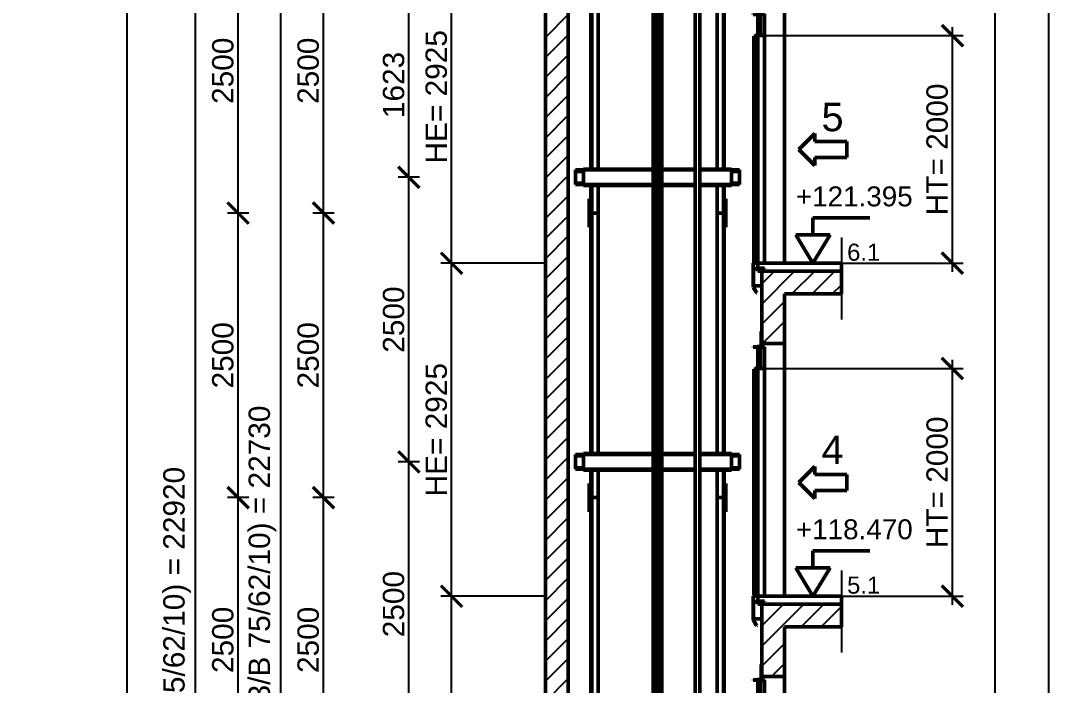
# Model space of a CAD drawing. Header units: millimetres. Extents: x -9546 to 173314, y -46180 to 27253.
# Drawn here: x 65256 to 74286, y -23006 to -17164 of the extents above; entities that cross this region are included whole.
import ezdxf

# ---------------------------------------------------------------- set-up
doc = ezdxf.new("R2010")
doc.units = ezdxf.units.MM
doc.linetypes.add('AM_ISO08W050', pattern=[18, 12, -1.5, 3, -1.5])
for name, color, linetype, lineweight in [('AM_0', 7, 'Continuous', 50), ('AM_5', 3, 'Continuous', 25), ('AM_8', 1, 'Continuous', 25), ('LDCar-AM_0', 7, 'Continuous', 50), ('LDCar-AM_4', 3, 'Continuous', 25), ('LDDoorFixingPoints-AM_0', 7, 'Continuous', 50), ('LDGuides-AM_0', 7, 'Continuous', 50), ('LDRailBrackets-AM_0', 7, 'Continuous', 50), ('LDShaft-AM_0', 7, 'Continuous', 50), ('LDShaft-AM_5', 3, 'Continuous', 25), ('LDShaft-AM_7', 4, 'AM_ISO08W050', 25)]:
    doc.layers.add(name, color=color, linetype=linetype, lineweight=lineweight)
doc.layers.add('AM_VIEWS', color=1, linetype='Continuous', lineweight=25, plot=False)
doc.styles.add('LD', font='ARIALUNI.ttf')
doc.dimstyles.new('LIFT', dxfattribs={"dimtxt": 2.5, "dimasz": 2.5, "dimexe": 1.25, "dimexo": 0, "dimgap": 0.5, "dimtad": 1, "dimdec": 0, "dimzin": 1, "dimdsep": 46, "dimtxsty": 'LD', "dimblk": 'ARCHTICK', "dimcen": 0, "dimdle": 1, "dimclrd": 3, "dimclre": 3, "dimclrt": 4, "dimadec": 0, "dimazin": 0, "dimtp": 0.1, "dimtm": 0.1, "dimtfac": 0.71, "dimtdec": 0, "dimtix": 1, "dimtmove": 0, "dimatfit": 3, "dimfxl": 1, "dimtolj": 1, "dimarcsym": 0})

# ---------------------------------------------------------------- blocks, each defined once
blk = doc.blocks.new('LD_20260611094835_0000028C')
at = {"layer": 'AM_8'}
for p, q in [((-1900, 18429.3), (-1700, 18629.3)), ((-1900, 18252.5), (-1700, 18452.5)), ((-1900, 18075.8), (-1700, 18275.8)), ((-1900, 17899), (-1700, 18099)), ((-1900, 17722.2), (-1700, 17922.2)), ((-1900, 17545.4), (-1700, 17745.4)), ((-1900, 17368.7), (-1700, 17568.7)), ((-1900, 17191.9), (-1700, 17391.9)), ((-1900, 17015.1), (-1700, 17215.1)), ((-1900, 16838.3), (-1700, 17038.3)), ((-1900, 16661.6), (-1700, 16861.6)), ((-1900, 16484.8), (-1700, 16684.8)), ((-1900, 16308), (-1700, 16508)), ((0, 16086.7), (288.3, 16375)), ((0, 16263.5), (111.5, 16375)), ((265.1, 16175), (465.1, 16375)), ((441.9, 16175), (641.9, 16375)), ((-1900, 16131.2), (-1700, 16331.2)), ((618.7, 16175), (700, 16256.3)), ((-1900, 15954.4), (-1700, 16154.4)), ((0, 15909.9), (200, 16109.9)), ((-1900, 15777.7), (-1700, 15977.7)), ((6.9, 15740), (200, 15933.1)), ((-1900, 15600.9), (-1700, 15800.9)), ((183.7, 15740), (200, 15756.3)), ((-1900, 15424.1), (-1700, 15624.1)), ((-1900, 15247.3), (-1700, 15447.3)), ((-1900, 15070.6), (-1700, 15270.6)), ((-1900, 14893.8), (-1700, 15093.8)), ((-1900, 14717), (-1700, 14917)), ((-1900, 14540.2), (-1700, 14740.2)), ((-1900, 14363.5), (-1700, 14563.5)), ((-1900, 14186.7), (-1700, 14386.7)), ((-1900, 14009.9), (-1700, 14209.9)), ((-1900, 13833.1), (-1700, 14033.1)), ((-1900, 13656.3), (-1700, 13856.3)), ((-1900, 13479.6), (-1700, 13679.6)), ((-1900, 13302.8), (-1700, 13502.8)), ((0, 13081.5), (368.5, 13450)), ((0, 13258.3), (191.7, 13450)), ((0, 13435), (15, 13450)), ((345.3, 13250), (545.3, 13450)), ((522.1, 13250), (700, 13427.9)), ((-1900, 13126), (-1700, 13326)), ((698.9, 13250), (700, 13251.1)), ((-1900, 12949.2), (-1700, 13149.2)), ((0, 12904.7), (200, 13104.7)), ((-1900, 12772.5), (-1700, 12972.5)), ((87.1, 12815), (200, 12927.9)), ((-1900, 12595.7), (-1700, 12795.7))]:
    blk.add_line(p, q, dxfattribs=at)
blk = doc.blocks.new('LD_20260611094835_0000028D')
at = {"layer": 'LDShaft-AM_0'}
for p, q in [((-1900, 24391), (-1900, 0)), ((-1700, 0), (-1700, 24191)), ((200, 16445), (200, 18665)), ((80, 16375), (0, 16375)), ((0, 16375), (0, 15740)), ((200, 16375), (80, 16375)), ((700, 16375), (200, 16375)), ((700, 16175), (700, 16375)), ((200, 15740), (200, 16175)), ((200, 16175), (700, 16175)), ((0, 15740), (0, 15710)), ((0, 15740), (80, 15740)), ((80, 15740), (200, 15740)), ((200, 13520), (200, 15740)), ((80, 13450), (0, 13450)), ((0, 13450), (0, 12815)), ((200, 13450), (80, 13450)), ((700, 13450), (200, 13450)), ((700, 13250), (700, 13450)), ((200, 12815), (200, 13250)), ((200, 13250), (700, 13250)), ((0, 12815), (0, 12785)), ((0, 12815), (80, 12815)), ((80, 12815), (200, 12815)), ((200, 10595), (200, 12815))]:
    blk.add_line(p, q, dxfattribs=at)
blk = doc.blocks.new('LD_20260611094835_000002AB')
at = {"layer": 'LDCar-AM_0'}
for p, q in [((-40, 2190), (-100, 2190)), ((-100, 2190), (-100, 2187)), ((-100, 2187), (-43, 2187)), ((-60, 2187), (-60, 2003)), ((-43, 2187), (-43, 2010)), ((-30, 2190), (-40, 2190)), ((-40, 2010), (-40, 2190)), ((-30, 2190), (-30, 2170)), ((0, 2190), (-30, 2190)), ((-30, 2170), (-27, 2170)), ((-27, 2170), (-27, 2187)), ((-27, 2187), (-3, 2187)), ((-3, 2187), (-3, 2003)), ((0, 2000), (0, 2190)), ((-66.5, 1995), (-95, 1995)), ((-95, 1995), (-95, 5)), ((-63.5, 2020), (-66.5, 2020)), ((-66.5, 2020), (-66.5, 2000)), ((-66.5, 2000), (0, 2000)), ((-66.5, 5), (-66.5, 1995)), ((-63.5, 2003), (-63.5, 2020)), ((-3, 2003), (-63.5, 2003)), ((-60, 2000), (-60, 0)), ((-43, 2010), (-40, 2010)), ((0, 0), (0, 2000)), ((-60, 0), (-100, 0)), ((-100, 0), (-100, -47.5)), ((-95, 5), (-66.5, 5)), ((-60, -44.5), (-60, 0)), ((-60, 0), (0, 0)), ((-100, -47.5), (-100, -210)), ((-97, -210), (-97, -47.5)), ((-97, -47.5), (-60, -47.5)), ((0, -44.5), (-60, -44.5)), ((-60, -47.5), (0, -47.5)), ((0, -47.5), (0, -44.5)), ((-100, -210), (-97, -210)), ((-97.2, -210.2), (-99.8, -211.8)), ((-99.8, -211.8), (-69.8, -260.8)), ((-67.2, -259.2), (-97.2, -210.2)), ((-69.8, -260.8), (-67.2, -259.2))]:
    blk.add_line(p, q, dxfattribs=at)
blk = doc.blocks.new('LD_20260611094835_000002AD')
at = {"layer": 'LDDoorFixingPoints-AM_0'}
for p, q in [((-1, 35), (-5, 35)), ((-5, 35), (-5, -96)), ((-1, -100), (-1, 35)), ((-5, -96), (-41, -96)), ((-41, -96), (-41, -100)), ((-41, -100), (-1, -100))]:
    blk.add_line(p, q, dxfattribs=at)
blk = doc.blocks.new('LD_ENTRY_FLOOR_R')
for p, q in [((0, 0), (-150, 250)), ((150, 250), (0, 0))]:
    blk.add_line(p, q)
at = {"layer": 'AM_0'}
for p, q in [((0, 397.7), (500, 397.7)), ((0, 250), (0, 397.7)), ((-150, 250), (150, 250))]:
    blk.add_line(p, q, dxfattribs=at)
blk = doc.blocks.new('LD_20260611094835_000002B9')
at = {"layer": 'LDCar-AM_0'}
blk.add_blockref('LD_ENTRY_FLOOR_R', (0, 0), dxfattribs=at)
at = {"layer": 'LDCar-AM_0', "style": 'LD'}
blk.add_text('+121.395', height=175, dxfattribs=at).set_placement((-150, 500))
blk = doc.blocks.new('LD_ENTRY_R')
for p, q in [((0, 0), (140.6, 140.6)), ((140.6, 70.3), (140.6, 140.6)), ((0, 0), (140.6, -140.6)), ((140.6, 70.3), (422, 70.3)), ((422, -70.3), (422, 70.3)), ((140.6, -70.3), (422, -70.3)), ((140.6, -70.3), (140.6, -140.6))]:
    blk.add_line(p, q)
blk = doc.blocks.new('LD_20260611094835_000002BA')
at = {"layer": 'LDCar-AM_0'}
blk.add_blockref('LD_ENTRY_R', (0, 0), dxfattribs=at)
at = {"layer": 'LDCar-AM_0', "style": 'LD'}
blk.add_text('5', height=250, dxfattribs=at).set_placement((200, 160))
blk = doc.blocks.new('LD_20260611094835_000002BB')
at = {"layer": 'LDShaft-AM_0'}
for p, q in [((0, 0), (-35, 0)), ((-35, 0), (-35, -70)), ((80, 0), (0, 0)), ((200, 0), (80, 0)), ((700, 0), (200, 0)), ((700, -70), (700, 0)), ((-35, -70), (0, -70)), ((0, -70), (80, -70)), ((80, -70), (200, -70)), ((200, -70), (700, -70))]:
    blk.add_line(p, q, dxfattribs=at)
blk = doc.blocks.new('LD_20260611094835_000002BC')
at = {"layer": 'LDShaft-AM_0'}
for p, q in [((0, 0), (-35, 0)), ((-35, 0), (-35, -1)), ((0, -1), (0, 0)), ((-71, -1), (-71, -151)), ((-35, -1), (-71, -1)), ((-35, -1), (0, -1)), ((0, -151), (0, -22.5)), ((-71, -151), (0, -151))]:
    blk.add_line(p, q, dxfattribs=at)
blk = doc.blocks.new('LD_20260611094835_000002BD')
at = {"layer": 'LDCar-AM_0'}
for p, q in [((-40, 2190), (-100, 2190)), ((-100, 2190), (-100, 2187)), ((-100, 2187), (-43, 2187)), ((-60, 2187), (-60, 2003)), ((-43, 2187), (-43, 2010)), ((-30, 2190), (-40, 2190)), ((-40, 2010), (-40, 2190)), ((-30, 2190), (-30, 2170)), ((0, 2190), (-30, 2190)), ((-30, 2170), (-27, 2170)), ((-27, 2170), (-27, 2187)), ((-27, 2187), (-3, 2187)), ((-3, 2187), (-3, 2003)), ((0, 2000), (0, 2190)), ((-66.5, 1995), (-95, 1995)), ((-95, 1995), (-95, 5)), ((-63.5, 2020), (-66.5, 2020)), ((-66.5, 2020), (-66.5, 2000)), ((-66.5, 2000), (0, 2000)), ((-66.5, 5), (-66.5, 1995)), ((-63.5, 2003), (-63.5, 2020)), ((-3, 2003), (-63.5, 2003)), ((-60, 2000), (-60, 0)), ((-43, 2010), (-40, 2010)), ((0, 0), (0, 2000)), ((-60, 0), (-100, 0)), ((-100, 0), (-100, -47.5)), ((-95, 5), (-66.5, 5)), ((-60, -44.5), (-60, 0)), ((-60, 0), (0, 0)), ((-100, -47.5), (-100, -210)), ((-97, -210), (-97, -47.5)), ((-97, -47.5), (-60, -47.5)), ((0, -44.5), (-60, -44.5)), ((-60, -47.5), (0, -47.5)), ((0, -47.5), (0, -44.5)), ((-100, -210), (-97, -210)), ((-97.2, -210.2), (-99.8, -211.8)), ((-99.8, -211.8), (-69.8, -260.8)), ((-67.2, -259.2), (-97.2, -210.2)), ((-69.8, -260.8), (-67.2, -259.2))]:
    blk.add_line(p, q, dxfattribs=at)
blk = doc.blocks.new('LD_20260611094835_000002C2')
at = {"layer": 'LDCar-AM_0'}
blk.add_blockref('LD_ENTRY_FLOOR_R', (0, 0), dxfattribs=at)
at = {"layer": 'LDCar-AM_0', "style": 'LD'}
blk.add_text('+118.470', height=175, dxfattribs=at).set_placement((-150, 500))
blk = doc.blocks.new('LD_20260611094835_000002C3')
at = {"layer": 'LDCar-AM_0'}
blk.add_blockref('LD_ENTRY_R', (0, 0), dxfattribs=at)
at = {"layer": 'LDCar-AM_0', "style": 'LD'}
blk.add_text('4', height=250, dxfattribs=at).set_placement((200, 160))
blk = doc.blocks.new('LD_20260611094835_000002C4')
at = {"layer": 'LDShaft-AM_0'}
for p, q in [((0, 0), (-35, 0)), ((-35, 0), (-35, -70)), ((80, 0), (0, 0)), ((200, 0), (80, 0)), ((700, 0), (200, 0)), ((700, -70), (700, 0)), ((-35, -70), (0, -70)), ((0, -70), (80, -70)), ((80, -70), (200, -70)), ((200, -70), (700, -70))]:
    blk.add_line(p, q, dxfattribs=at)
blk = doc.blocks.new('LD_20260611094835_000002C5')
at = {"layer": 'LDShaft-AM_0'}
for p, q in [((0, 0), (-35, 0)), ((-35, 0), (-35, -1)), ((0, -1), (0, 0)), ((-71, -1), (-71, -151)), ((-35, -1), (-71, -1)), ((-35, -1), (0, -1)), ((0, -151), (0, -22.5)), ((-71, -151), (0, -151))]:
    blk.add_line(p, q, dxfattribs=at)
blk = doc.blocks.new('LD_20260611094835_000002C6')
at = {"layer": 'LDCar-AM_0'}
for p, q in [((-40, 2190), (-100, 2190)), ((-100, 2190), (-100, 2187)), ((-100, 2187), (-43, 2187)), ((-60, 2187), (-60, 2003)), ((-43, 2187), (-43, 2010)), ((-30, 2190), (-40, 2190)), ((-40, 2010), (-40, 2190)), ((-30, 2190), (-30, 2170)), ((0, 2190), (-30, 2190)), ((-30, 2170), (-27, 2170)), ((-27, 2170), (-27, 2187)), ((-27, 2187), (-3, 2187)), ((-3, 2187), (-3, 2003)), ((0, 2000), (0, 2190)), ((-66.5, 1995), (-95, 1995)), ((-95, 1995), (-95, 5)), ((-63.5, 2020), (-66.5, 2020)), ((-66.5, 2020), (-66.5, 2000)), ((-66.5, 2000), (0, 2000)), ((-66.5, 5), (-66.5, 1995)), ((-63.5, 2003), (-63.5, 2020)), ((-3, 2003), (-63.5, 2003)), ((-60, 2000), (-60, 0)), ((-43, 2010), (-40, 2010)), ((0, 0), (0, 2000)), ((-60, 0), (-100, 0)), ((-100, 0), (-100, -47.5)), ((-95, 5), (-66.5, 5)), ((-60, -44.5), (-60, 0)), ((-60, 0), (0, 0)), ((-100, -47.5), (-100, -210)), ((-97, -210), (-97, -47.5)), ((-97, -47.5), (-60, -47.5)), ((0, -44.5), (-60, -44.5)), ((-60, -47.5), (0, -47.5)), ((0, -47.5), (0, -44.5)), ((-100, -210), (-97, -210)), ((-97.2, -210.2), (-99.8, -211.8)), ((-99.8, -211.8), (-69.8, -260.8)), ((-67.2, -259.2), (-97.2, -210.2)), ((-69.8, -260.8), (-67.2, -259.2))]:
    blk.add_line(p, q, dxfattribs=at)
blk = doc.blocks.new('LD_20260611094835_000002C8')
at = {"layer": 'LDDoorFixingPoints-AM_0'}
for p, q in [((-1, 35), (-5, 35)), ((-5, 35), (-5, -96)), ((-1, -100), (-1, 35)), ((-5, -96), (-41, -96)), ((-41, -96), (-41, -100)), ((-41, -100), (-1, -100))]:
    blk.add_line(p, q, dxfattribs=at)
blk = doc.blocks.new('LD_20260611094835_000002D6')
at = {"layer": 'AM_0'}
for p, q in [((45, 65), (-87, 65)), ((-87, 65), (-87, -74)), ((45, -74), (45, 65)), ((45, -74), (-87, -74)), ((-87, -74), (-87, -91.5)), ((-87, -74), (45, -74)), ((45, -91.5), (45, -74)), ((45, -91.5), (-87, -91.5)), ((-87, -91.5), (-87, -208.5)), ((45, -208.5), (45, -91.5)), ((-87, -208.5), (-87, -215)), ((-87, -208.5), (45, -208.5)), ((-87, -215), (-20, -215)), ((-20, -208.5), (-20, -8396.5)), ((20, -8396.5), (20, -208.5)), ((20, -215), (45, -215)), ((45, -215), (45, -208.5)), ((-20, -8396.5), (20, -8396.5))]:
    blk.add_line(p, q, dxfattribs=at)
blk = doc.blocks.new('LD_20260611094835_000002D7')
at = {"layer": 'LDShaft-AM_7'}
blk.add_line((0, -20061), (0, 4980), dxfattribs=at)
blk = doc.blocks.new('LD_20260611094835_000002DE')
at = {"layer": 'LDRailBrackets-AM_0'}
for p, q in [((-650, 64.5), (-720, 64.5)), ((-720, 64.5), (-720, 56.5)), ((-709, 56.5), (-720, 56.5)), ((-720, 56.5), (-720, 52.5)), ((-720, 52.5), (-720, -52.5)), ((-720, 52.5), (-709, 52.5)), ((-650, 56.5), (-709, 56.5)), ((-709, 56.5), (-709, 52.5)), ((-709, 52.5), (-709, 56.5)), ((-709, 52.5), (-650, 52.5)), ((-650, 72.5), (-650, 64.5)), ((-37.5, 72.5), (-650, 72.5)), ((-650, 64.5), (-650, -64.5)), ((-37.5, 64.5), (-650, 64.5)), ((330, 72.5), (37.5, 72.5)), ((330, 64.5), (37.5, 64.5)), ((650, 72.5), (370, 72.5)), ((650, 64.5), (370, 64.5)), ((650, 64.5), (650, 72.5)), ((720, 64.5), (650, 64.5)), ((650, -64.5), (650, 64.5)), ((709, 56.5), (650, 56.5)), ((650, 52.5), (709, 52.5)), ((709, 56.5), (709, 52.5)), ((720, 56.5), (709, 56.5)), ((709, 52.5), (709, 56.5)), ((709, 52.5), (720, 52.5)), ((720, 56.5), (720, 64.5)), ((720, 52.5), (720, 56.5)), ((720, -52.5), (720, 52.5)), ((-709, -52.5), (-720, -52.5)), ((-720, -52.5), (-720, -56.5)), ((-720, -56.5), (-720, -64.5)), ((-720, -56.5), (-709, -56.5)), ((-720, -64.5), (-650, -64.5)), ((-709, -56.5), (-709, -52.5)), ((-650, -52.5), (-709, -52.5)), ((-709, -52.5), (-709, -56.5)), ((-709, -56.5), (-650, -56.5)), ((-650, -64.5), (-37.5, -64.5)), ((-650, -64.5), (-650, -72.5)), ((-650, -72.5), (-37.5, -72.5)), ((37.5, -64.5), (330, -64.5)), ((37.5, -72.5), (330, -72.5)), ((370, -64.5), (650, -64.5)), ((370, -72.5), (650, -72.5)), ((709, -52.5), (650, -52.5)), ((650, -56.5), (709, -56.5)), ((650, -64.5), (720, -64.5)), ((650, -72.5), (650, -64.5)), ((709, -56.5), (709, -52.5)), ((709, -52.5), (709, -56.5)), ((720, -52.5), (709, -52.5)), ((709, -56.5), (720, -56.5)), ((720, -56.5), (720, -52.5)), ((720, -64.5), (720, -56.5))]:
    blk.add_line(p, q, dxfattribs=at)
blk = doc.blocks.new('LD_20260611094835_000002DF')
at = {"layer": 'LDRailBrackets-AM_0'}
for p, q in [((-650, 64.5), (-720, 64.5)), ((-720, 64.5), (-720, 56.5)), ((-709, 56.5), (-720, 56.5)), ((-720, 56.5), (-720, 52.5)), ((-720, 52.5), (-720, -52.5)), ((-720, 52.5), (-709, 52.5)), ((-650, 56.5), (-709, 56.5)), ((-709, 56.5), (-709, 52.5)), ((-709, 52.5), (-709, 56.5)), ((-709, 52.5), (-650, 52.5)), ((-650, 72.5), (-650, 64.5)), ((-37.5, 72.5), (-650, 72.5)), ((-650, 64.5), (-650, -64.5)), ((-37.5, 64.5), (-650, 64.5)), ((330, 72.5), (37.5, 72.5)), ((330, 64.5), (37.5, 64.5)), ((650, 72.5), (370, 72.5)), ((650, 64.5), (370, 64.5)), ((650, 64.5), (650, 72.5)), ((650, -64.5), (650, 64.5)), ((720, 64.5), (650, 64.5)), ((709, 56.5), (650, 56.5)), ((650, 52.5), (709, 52.5)), ((709, 52.5), (709, 56.5)), ((709, 56.5), (709, 52.5)), ((720, 56.5), (709, 56.5)), ((709, 52.5), (720, 52.5)), ((720, 56.5), (720, 64.5)), ((720, 52.5), (720, 56.5)), ((720, -52.5), (720, 52.5)), ((-709, -52.5), (-720, -52.5)), ((-720, -52.5), (-720, -56.5)), ((-720, -56.5), (-720, -64.5)), ((-720, -56.5), (-709, -56.5)), ((-720, -64.5), (-650, -64.5)), ((-709, -56.5), (-709, -52.5)), ((-650, -52.5), (-709, -52.5)), ((-709, -52.5), (-709, -56.5)), ((-709, -56.5), (-650, -56.5)), ((-650, -64.5), (-37.5, -64.5)), ((-650, -64.5), (-650, -72.5)), ((-650, -72.5), (-37.5, -72.5)), ((37.5, -64.5), (330, -64.5)), ((37.5, -72.5), (330, -72.5)), ((370, -64.5), (650, -64.5)), ((370, -72.5), (650, -72.5)), ((709, -52.5), (650, -52.5)), ((650, -56.5), (709, -56.5)), ((650, -64.5), (720, -64.5)), ((650, -72.5), (650, -64.5)), ((709, -52.5), (709, -56.5)), ((720, -52.5), (709, -52.5)), ((709, -56.5), (709, -52.5)), ((709, -56.5), (720, -56.5)), ((720, -56.5), (720, -52.5)), ((720, -64.5), (720, -56.5))]:
    blk.add_line(p, q, dxfattribs=at)
blk = doc.blocks.new('LD_20260611094835_000002EA')
at = {"layer": 'LDGuides-AM_0'}
for p, q in [((24, 1250), (-31, 1250)), ((-31, 1250), (-31, -863.5)), ((24, -863.5), (24, 1250)), ((31, 1250), (24, 1250)), ((24, 1250), (24, -863.5)), ((31, -863.5), (31, 1250)), ((-31, -1008.5), (-31, -1250)), ((24, -1250), (24, -1008.5)), ((24, -1008.5), (24, -1250)), ((31, -1250), (31, -1008.5)), ((-31, -1250), (24, -1250)), ((24, -1250), (31, -1250))]:
    blk.add_line(p, q, dxfattribs=at)
blk = doc.blocks.new('LD_20260611094835_000002EB')
at = {"layer": 'AM_0'}
for p, q in [((15, 125), (0, 125)), ((0, 125), (0, -125)), ((15, -125), (15, 125)), ((0, -125), (15, -125))]:
    blk.add_line(p, q, dxfattribs=at)
blk = doc.blocks.new('LD_20260611094835_000002F0')
at = {"layer": 'LDGuides-AM_0'}
for p, q in [((24, 1250), (-31, 1250)), ((-31, 1250), (-31, 759.5)), ((31, 1250), (24, 1250)), ((24, 1250), (24, 759.5)), ((24, 759.5), (24, 1250)), ((31, 759.5), (31, 1250)), ((-31, 614.5), (-31, -863.5)), ((24, 614.5), (24, -863.5)), ((24, -863.5), (24, 614.5)), ((31, -863.5), (31, 614.5)), ((-31, -1008.5), (-31, -1250)), ((24, -1008.5), (24, -1250)), ((24, -1250), (24, -1008.5)), ((31, -1250), (31, -1008.5)), ((-31, -1250), (24, -1250)), ((24, -1250), (31, -1250))]:
    blk.add_line(p, q, dxfattribs=at)
blk = doc.blocks.new('LD_20260611094835_000002F2')
at = {"layer": 'LDGuides-AM_0'}
for p, q in [((24, 1250), (-31, 1250)), ((-31, 1250), (-31, -863.5)), ((31, 1250), (24, 1250)), ((24, 1250), (24, -863.5)), ((24, -863.5), (24, 1250)), ((31, -863.5), (31, 1250)), ((-31, -1008.5), (-31, -1250)), ((24, -1008.5), (24, -1250)), ((24, -1250), (24, -1008.5)), ((31, -1250), (31, -1008.5)), ((-31, -1250), (24, -1250)), ((24, -1250), (31, -1250))]:
    blk.add_line(p, q, dxfattribs=at)
blk = doc.blocks.new('LD_20260611094835_000002F3')
at = {"layer": 'AM_0'}
for p, q in [((15, 125), (0, 125)), ((0, 125), (0, -125)), ((15, -125), (15, 125)), ((0, -125), (15, -125))]:
    blk.add_line(p, q, dxfattribs=at)
blk = doc.blocks.new('LD_20260611094835_00000302')
at = {"layer": 'LDGuides-AM_0'}
for p, q in [((-24, 1250), (-31, 1250)), ((-31, 1250), (-31, -863.5)), ((31, 1250), (-24, 1250)), ((-24, 1250), (-24, -863.5)), ((-24, -863.5), (-24, 1250)), ((31, -863.5), (31, 1250)), ((-31, -1008.5), (-31, -1250)), ((-24, -1008.5), (-24, -1250)), ((-24, -1250), (-24, -1008.5)), ((31, -1250), (31, -1008.5)), ((-31, -1250), (-24, -1250)), ((-24, -1250), (31, -1250))]:
    blk.add_line(p, q, dxfattribs=at)
blk = doc.blocks.new('LD_20260611094835_00000303')
at = {"layer": 'AM_0'}
for p, q in [((0, 125), (-15, 125)), ((-15, 125), (-15, -125)), ((0, -125), (0, 125)), ((-15, -125), (0, -125))]:
    blk.add_line(p, q, dxfattribs=at)
blk = doc.blocks.new('LD_20260611094835_0000030A')
at = {"layer": 'LDGuides-AM_0'}
for p, q in [((-24, 1250), (-31, 1250)), ((-31, 1250), (-31, -863.5)), ((31, 1250), (-24, 1250)), ((-24, 1250), (-24, -863.5)), ((-24, -863.5), (-24, 1250)), ((31, -863.5), (31, 1250)), ((-31, -1008.5), (-31, -1250)), ((-24, -1008.5), (-24, -1250)), ((-24, -1250), (-24, -1008.5)), ((31, -1250), (31, -1008.5)), ((-31, -1250), (-24, -1250)), ((-24, -1250), (31, -1250))]:
    blk.add_line(p, q, dxfattribs=at)
blk = doc.blocks.new('LD_20260611094835_0000030B')
at = {"layer": 'AM_0'}
for p, q in [((0, 125), (-15, 125)), ((-15, 125), (-15, -125)), ((0, -125), (0, 125)), ((-15, -125), (0, -125))]:
    blk.add_line(p, q, dxfattribs=at)
blk = doc.blocks.new('LD_20260611094835_0000030D')
at = {"layer": 'LDGuides-AM_0'}
for p, q in [((-24, 1250), (-31, 1250)), ((-31, 1250), (-31, 759.5)), ((-24, 759.5), (-24, 1250)), ((31, 1250), (-24, 1250)), ((-24, 1250), (-24, 759.5)), ((31, 759.5), (31, 1250)), ((-31, 614.5), (-31, -863.5)), ((-24, -863.5), (-24, 614.5)), ((-24, 614.5), (-24, -863.5)), ((31, -863.5), (31, 614.5)), ((-31, -1008.5), (-31, -1250)), ((-24, -1250), (-24, -1008.5)), ((-24, -1008.5), (-24, -1250)), ((31, -1250), (31, -1008.5)), ((-31, -1250), (-24, -1250)), ((-24, -1250), (31, -1250))]:
    blk.add_line(p, q, dxfattribs=at)
blk = doc.blocks.new('LD_20260611094835_0000031A')
at = {"layer": 'LDGuides-AM_0'}
for p, q in [((-5, 1250), (-37.5, 1250)), ((-37.5, 1250), (-37.5, -1250)), ((-5, -1250), (-5, 1250)), ((5, 1250), (-5, 1250)), ((-5, 1250), (-5, -1250)), ((37.5, 1250), (5, 1250)), ((5, 1250), (5, -1250)), ((5, -1250), (5, 1250)), ((37.5, -1250), (37.5, 1250)), ((-37.5, -1250), (-5, -1250)), ((-5, -1250), (5, -1250)), ((5, -1250), (37.5, -1250))]:
    blk.add_line(p, q, dxfattribs=at)
blk = doc.blocks.new('LD_20260611094835_0000031E')
at = {"layer": 'LDGuides-AM_0'}
for p, q in [((-5, 1250), (-37.5, 1250)), ((-37.5, 1250), (-37.5, -1250)), ((5, 1250), (-5, 1250)), ((-5, 1250), (-5, -1250)), ((-5, -1250), (-5, 1250)), ((5, -1250), (5, 1250)), ((37.5, 1250), (5, 1250)), ((5, 1250), (5, -1250)), ((37.5, -1250), (37.5, 1250)), ((-37.5, -1250), (-5, -1250)), ((-5, -1250), (5, -1250)), ((5, -1250), (37.5, -1250))]:
    blk.add_line(p, q, dxfattribs=at)
blk = doc.blocks.new('LD_20260611094835_00000320')
at = {"layer": 'LDGuides-AM_0'}
for p, q in [((-5, 1250), (-37.5, 1250)), ((-37.5, 1250), (-37.5, -1250)), ((-5, -1250), (-5, 1250)), ((5, 1250), (-5, 1250)), ((-5, 1250), (-5, -1250)), ((37.5, 1250), (5, 1250)), ((5, 1250), (5, -1250)), ((5, -1250), (5, 1250)), ((37.5, -1250), (37.5, 1250)), ((-37.5, -1250), (-5, -1250)), ((-5, -1250), (5, -1250)), ((5, -1250), (37.5, -1250))]:
    blk.add_line(p, q, dxfattribs=at)
blk = doc.blocks.new('_ArchTick')
at = {"color": 0, "linetype": 'ByBlock', "const_width": 0.15}
blk.add_lwpolyline([(-0.5, -0.5), (0.5, 0.5)], dxfattribs=at)
blk = doc.blocks.new('*D2484')
at = {"layer": 'Defpoints', "color": 0, "transparency": 16777216}
for p in [(71792.3, -20221.1), (73442.3, -20221.1), (71792.3, -22221.1)]:
    blk.add_point(p, dxfattribs=at)
at = {"layer": 'LDShaft-AM_5', "color": 3, "lineweight": -2, "transparency": 16777216}
for p, q in [((71792.3, -20221.1), (73536, -20221.1)), ((73442.3, -22296.1), (73442.3, -20146.1)), ((71792.3, -22221.1), (73536, -22221.1))]:
    blk.add_line(p, q, dxfattribs=at)
at = {"layer": 'LDShaft-AM_5', "color": 3, "lineweight": -2, "transparency": 16777216, "xscale": 187.5, "yscale": 187.5, "zscale": 187.5}
for p, rotation in [((73442.3, -20221.1), 90), ((73442.3, -22221.1), 270)]:
    blk.add_blockref('_ArchTick', p, dxfattribs=dict(at, rotation=rotation))
at = {"layer": 'LDShaft-AM_5', "color": 4, "transparency": 16777216, "insert": (73309, -21221.1), "char_height": 187.5, "attachment_point": 5, "rotation": 90, "style": 'LD'}
blk.add_mtext('\\A1;HT= 2000', dxfattribs=at)
blk = doc.blocks.new('*D2488')
at = {"layer": 'Defpoints', "color": 0, "transparency": 16777216}
for p in [(69042.3, -16371.1), (69867.3, -16371.1), (69867.3, -19296.1)]:
    blk.add_point(p, dxfattribs=at)
at = {"layer": 'LDShaft-AM_5', "color": 3, "lineweight": -2, "transparency": 16777216}
for p, q in [((69042.3, -19371.1), (69042.3, -16296.1)), ((69867.3, -16371.1), (68948.5, -16371.1)), ((69867.3, -19296.1), (68948.5, -19296.1))]:
    blk.add_line(p, q, dxfattribs=at)
at = {"layer": 'LDShaft-AM_5', "color": 3, "lineweight": -2, "transparency": 16777216, "xscale": 187.5, "yscale": 187.5, "zscale": 187.5}
for p, rotation in [((69042.3, -16371.1), 90), ((69042.3, -19296.1), 270)]:
    blk.add_blockref('_ArchTick', p, dxfattribs=dict(at, rotation=rotation))
at = {"layer": 'LDShaft-AM_5', "color": 4, "transparency": 16777216, "insert": (68909, -17833.6), "char_height": 187.5, "attachment_point": 5, "rotation": 90, "style": 'LD'}
blk.add_mtext('\\A1;HE= 2925', dxfattribs=at)
blk = doc.blocks.new('*D2489')
at = {"layer": 'Defpoints', "color": 0, "transparency": 16777216}
for p in [(69042.3, -19296.1), (69867.3, -19296.1), (69867.3, -22221.1)]:
    blk.add_point(p, dxfattribs=at)
at = {"layer": 'LDShaft-AM_5', "color": 3, "lineweight": -2, "transparency": 16777216}
for p, q in [((69042.3, -22296.1), (69042.3, -19221.1)), ((69867.3, -19296.1), (68948.5, -19296.1)), ((69867.3, -22221.1), (68948.5, -22221.1))]:
    blk.add_line(p, q, dxfattribs=at)
at = {"layer": 'LDShaft-AM_5', "color": 3, "lineweight": -2, "transparency": 16777216, "xscale": 187.5, "yscale": 187.5, "zscale": 187.5}
for p, rotation in [((69042.3, -19296.1), 90), ((69042.3, -22221.1), 270)]:
    blk.add_blockref('_ArchTick', p, dxfattribs=dict(at, rotation=rotation))
at = {"layer": 'LDShaft-AM_5', "color": 4, "transparency": 16777216, "insert": (68909, -20758.6), "char_height": 187.5, "attachment_point": 5, "rotation": 90, "style": 'LD'}
blk.add_mtext('\\A1;HE= 2925', dxfattribs=at)
blk = doc.blocks.new('*D2493')
at = {"layer": 'AM_5', "color": 3, "lineweight": -2, "transparency": 16777216}
for p, q in [((66792.3, -35790.1), (66792.3, -12720.1)), ((70852.3, -12795.1), (66698.5, -12795.1)), ((70852.3, -35715.1), (66698.5, -35715.1))]:
    blk.add_line(p, q, dxfattribs=at)
at = {"layer": 'Defpoints', "color": 0, "transparency": 16777216}
for p in [(66792.3, -12795.1), (70852.3, -12795.1), (70852.3, -35715.1)]:
    blk.add_point(p, dxfattribs=at)
at = {"layer": 'AM_5', "color": 3, "lineweight": -2, "transparency": 16777216, "xscale": 187.5, "yscale": 187.5, "zscale": 187.5}
for p, rotation in [((66792.3, -12795.1), 90), ((66792.3, -35715.1), 270)]:
    blk.add_blockref('_ArchTick', p, dxfattribs=dict(at, rotation=rotation))
at = {"layer": 'AM_5', "color": 4, "transparency": 16777216, "insert": (66631.9, -24255.1), "char_height": 187.5, "attachment_point": 5, "rotation": 90, "style": 'LD'}
blk.add_mtext('\\A1;Car Guide rail track length (T75-3/B 75/62/10) = 22920', dxfattribs=at)
blk = doc.blocks.new('*D2494')
at = {"layer": 'Defpoints', "color": 0, "transparency": 16777216}
for p in [(69042.3, -22221.1), (69867.3, -22221.1), (69867.3, -25146.1)]:
    blk.add_point(p, dxfattribs=at)
at = {"layer": 'LDShaft-AM_5', "color": 3, "lineweight": -2, "transparency": 16777216}
for p, q in [((69042.3, -25221.1), (69042.3, -22146.1)), ((69867.3, -22221.1), (68948.5, -22221.1)), ((69867.3, -25146.1), (68948.5, -25146.1))]:
    blk.add_line(p, q, dxfattribs=at)
at = {"layer": 'LDShaft-AM_5', "color": 3, "lineweight": -2, "transparency": 16777216, "xscale": 187.5, "yscale": 187.5, "zscale": 187.5}
for p, rotation in [((69042.3, -22221.1), 90), ((69042.3, -25146.1), 270)]:
    blk.add_blockref('_ArchTick', p, dxfattribs=dict(at, rotation=rotation))
at = {"layer": 'LDShaft-AM_5', "color": 4, "transparency": 16777216, "insert": (68909, -23683.6), "char_height": 187.5, "attachment_point": 5, "rotation": 90, "style": 'LD'}
blk.add_mtext('\\A1;HE= 2925', dxfattribs=at)
blk = doc.blocks.new('*D2501')
at = {"layer": 'Defpoints', "color": 0, "transparency": 16777216}
for p in [(67167.3, -18855.1), (67261, -18855.1), (67261, -21355.1)]:
    blk.add_point(p, dxfattribs=at)
at = {"layer": 'LDShaft-AM_5', "color": 3, "lineweight": -2, "transparency": 16777216}
for p, q in [((67167.3, -21430.1), (67167.3, -18780.1)), ((67261, -18855.1), (67073.5, -18855.1)), ((67261, -21355.1), (67073.5, -21355.1))]:
    blk.add_line(p, q, dxfattribs=at)
at = {"layer": 'LDShaft-AM_5', "color": 3, "lineweight": -2, "transparency": 16777216, "xscale": 187.5, "yscale": 187.5, "zscale": 187.5}
for p, rotation in [((67167.3, -18855.1), 90), ((67167.3, -21355.1), 270)]:
    blk.add_blockref('_ArchTick', p, dxfattribs=dict(at, rotation=rotation))
at = {"layer": 'LDShaft-AM_5', "color": 4, "transparency": 16777216, "insert": (67034, -20105.1), "char_height": 187.5, "attachment_point": 5, "rotation": 90, "style": 'LD'}
blk.add_mtext('\\A1;2500', dxfattribs=at)
blk = doc.blocks.new('*D2504')
at = {"layer": 'Defpoints', "color": 0, "transparency": 16777216}
for p in [(67167.3, -21355.1), (67261, -21355.1), (67261, -23855.1)]:
    blk.add_point(p, dxfattribs=at)
at = {"layer": 'LDShaft-AM_5', "color": 3, "lineweight": -2, "transparency": 16777216}
for p, q in [((67167.3, -23930.1), (67167.3, -21280.1)), ((67261, -21355.1), (67073.5, -21355.1)), ((67261, -23855.1), (67073.5, -23855.1))]:
    blk.add_line(p, q, dxfattribs=at)
at = {"layer": 'LDShaft-AM_5', "color": 3, "lineweight": -2, "transparency": 16777216, "xscale": 187.5, "yscale": 187.5, "zscale": 187.5}
for p, rotation in [((67167.3, -21355.1), 90), ((67167.3, -23855.1), 270)]:
    blk.add_blockref('_ArchTick', p, dxfattribs=dict(at, rotation=rotation))
at = {"layer": 'LDShaft-AM_5', "color": 4, "transparency": 16777216, "insert": (67034, -22605.1), "char_height": 187.5, "attachment_point": 5, "rotation": 90, "style": 'LD'}
blk.add_mtext('\\A1;2500', dxfattribs=at)
blk = doc.blocks.new('*D2506')
at = {"layer": 'Defpoints', "color": 0, "transparency": 16777216}
for p in [(67167.3, -16355.1), (67261, -16355.1), (67261, -18855.1)]:
    blk.add_point(p, dxfattribs=at)
at = {"layer": 'LDShaft-AM_5', "color": 3, "lineweight": -2, "transparency": 16777216}
for p, q in [((67167.3, -18930.1), (67167.3, -16280.1)), ((67261, -16355.1), (67073.5, -16355.1)), ((67261, -18855.1), (67073.5, -18855.1))]:
    blk.add_line(p, q, dxfattribs=at)
at = {"layer": 'LDShaft-AM_5', "color": 3, "lineweight": -2, "transparency": 16777216, "xscale": 187.5, "yscale": 187.5, "zscale": 187.5}
for p, rotation in [((67167.3, -16355.1), 90), ((67167.3, -18855.1), 270)]:
    blk.add_blockref('_ArchTick', p, dxfattribs=dict(at, rotation=rotation))
at = {"layer": 'LDShaft-AM_5', "color": 4, "transparency": 16777216, "insert": (67034, -17605.1), "char_height": 187.5, "attachment_point": 5, "rotation": 90, "style": 'LD'}
blk.add_mtext('\\A1;2500', dxfattribs=at)
blk = doc.blocks.new('*D2510')
at = {"layer": 'Defpoints', "color": 0, "transparency": 16777216}
for p in [(68667.3, -21041.1), (68761, -21041.1), (68761, -23541.1)]:
    blk.add_point(p, dxfattribs=at)
at = {"layer": 'LDShaft-AM_5', "color": 3, "lineweight": -2, "transparency": 16777216}
for p, q in [((68667.3, -23616.1), (68667.3, -20966.1)), ((68761, -21041.1), (68573.5, -21041.1)), ((68761, -23541.1), (68573.5, -23541.1))]:
    blk.add_line(p, q, dxfattribs=at)
at = {"layer": 'LDShaft-AM_5', "color": 3, "lineweight": -2, "transparency": 16777216, "xscale": 187.5, "yscale": 187.5, "zscale": 187.5}
for p, rotation in [((68667.3, -21041.1), 90), ((68667.3, -23541.1), 270)]:
    blk.add_blockref('_ArchTick', p, dxfattribs=dict(at, rotation=rotation))
at = {"layer": 'LDShaft-AM_5', "color": 4, "transparency": 16777216, "insert": (68534, -22291.1), "char_height": 187.5, "attachment_point": 5, "rotation": 90, "style": 'LD'}
blk.add_mtext('\\A1;2500', dxfattribs=at)
blk = doc.blocks.new('*D2511')
at = {"layer": 'Defpoints', "color": 0, "transparency": 16777216}
for p in [(68667.3, -18541.1), (68761, -18541.1), (68761, -21041.1)]:
    blk.add_point(p, dxfattribs=at)
at = {"layer": 'LDShaft-AM_5', "color": 3, "lineweight": -2, "transparency": 16777216}
for p, q in [((68667.3, -21116.1), (68667.3, -18466.1)), ((68761, -18541.1), (68573.5, -18541.1)), ((68761, -21041.1), (68573.5, -21041.1))]:
    blk.add_line(p, q, dxfattribs=at)
at = {"layer": 'LDShaft-AM_5', "color": 3, "lineweight": -2, "transparency": 16777216, "xscale": 187.5, "yscale": 187.5, "zscale": 187.5}
for p, rotation in [((68667.3, -18541.1), 90), ((68667.3, -21041.1), 270)]:
    blk.add_blockref('_ArchTick', p, dxfattribs=dict(at, rotation=rotation))
at = {"layer": 'LDShaft-AM_5', "color": 4, "transparency": 16777216, "insert": (68534, -19791.1), "char_height": 187.5, "attachment_point": 5, "rotation": 90, "style": 'LD'}
blk.add_mtext('\\A1;2500', dxfattribs=at)
blk = doc.blocks.new('*D2513')
at = {"layer": 'Defpoints', "color": 0, "transparency": 16777216}
for p in [(68667.3, -16918.1), (68761, -16918.1), (68761, -18541.1)]:
    blk.add_point(p, dxfattribs=at)
at = {"layer": 'LDShaft-AM_5', "color": 3, "lineweight": -2, "transparency": 16777216}
for p, q in [((68667.3, -18616.1), (68667.3, -16843.1)), ((68761, -16918.1), (68573.5, -16918.1)), ((68761, -18541.1), (68573.5, -18541.1))]:
    blk.add_line(p, q, dxfattribs=at)
at = {"layer": 'LDShaft-AM_5', "color": 3, "lineweight": -2, "transparency": 16777216, "xscale": 187.5, "yscale": 187.5, "zscale": 187.5}
for p, rotation in [((68667.3, -16918.1), 90), ((68667.3, -18541.1), 270)]:
    blk.add_blockref('_ArchTick', p, dxfattribs=dict(at, rotation=rotation))
at = {"layer": 'LDShaft-AM_5', "color": 4, "transparency": 16777216, "insert": (68534, -17729.6), "char_height": 187.5, "attachment_point": 5, "rotation": 90, "style": 'LD'}
blk.add_mtext('\\A1;1623', dxfattribs=at)
blk = doc.blocks.new('*D2514')
at = {"layer": 'Defpoints', "color": 0, "transparency": 16777216}
for p in [(71792.3, -17296.1), (73442.3, -17296.1), (71792.3, -19296.1)]:
    blk.add_point(p, dxfattribs=at)
at = {"layer": 'LDShaft-AM_5', "color": 3, "lineweight": -2, "transparency": 16777216}
for p, q in [((73442.3, -19371.1), (73442.3, -17221.1)), ((71792.3, -17296.1), (73536, -17296.1)), ((71792.3, -19296.1), (73536, -19296.1))]:
    blk.add_line(p, q, dxfattribs=at)
at = {"layer": 'LDShaft-AM_5', "color": 3, "lineweight": -2, "transparency": 16777216, "xscale": 187.5, "yscale": 187.5, "zscale": 187.5}
for p, rotation in [((73442.3, -17296.1), 90), ((73442.3, -19296.1), 270)]:
    blk.add_blockref('_ArchTick', p, dxfattribs=dict(at, rotation=rotation))
at = {"layer": 'LDShaft-AM_5', "color": 4, "transparency": 16777216, "insert": (73309, -18296.1), "char_height": 187.5, "attachment_point": 5, "rotation": 90, "style": 'LD'}
blk.add_mtext('\\A1;HT= 2000', dxfattribs=at)
blk = doc.blocks.new('*D2524')
at = {"layer": 'AM_5', "color": 3, "lineweight": -2, "transparency": 16777216}
for p, q in [((67542.3, -35790.1), (67542.3, -12910.1)), ((71406.3, -12985.1), (67448.5, -12985.1)), ((71406.3, -35715.1), (67448.5, -35715.1))]:
    blk.add_line(p, q, dxfattribs=at)
at = {"layer": 'Defpoints', "color": 0, "transparency": 16777216}
for p in [(67542.3, -12985.1), (71406.3, -12985.1), (71406.3, -35715.1)]:
    blk.add_point(p, dxfattribs=at)
at = {"layer": 'AM_5', "color": 3, "lineweight": -2, "transparency": 16777216, "xscale": 187.5, "yscale": 187.5, "zscale": 187.5}
for p, rotation in [((67542.3, -12985.1), 90), ((67542.3, -35715.1), 270)]:
    blk.add_blockref('_ArchTick', p, dxfattribs=dict(at, rotation=rotation))
at = {"layer": 'AM_5', "color": 4, "transparency": 16777216, "insert": (67381.9, -24350.1), "char_height": 187.5, "attachment_point": 5, "rotation": 90, "style": 'LD'}
blk.add_mtext('\\A1;Counterweight Guide rail track length (T75-3/B 75/62/10) = 22730', dxfattribs=at)
blk = doc.blocks.new('*D2528')
at = {"layer": 'Defpoints', "color": 0, "transparency": 16777216}
for p in [(67917.3, -21355.1), (68011, -21355.1), (68011, -23855.1)]:
    blk.add_point(p, dxfattribs=at)
at = {"layer": 'LDShaft-AM_5', "color": 3, "lineweight": -2, "transparency": 16777216}
for p, q in [((67917.3, -23930.1), (67917.3, -21280.1)), ((68011, -21355.1), (67823.5, -21355.1)), ((68011, -23855.1), (67823.5, -23855.1))]:
    blk.add_line(p, q, dxfattribs=at)
at = {"layer": 'LDShaft-AM_5', "color": 3, "lineweight": -2, "transparency": 16777216, "xscale": 187.5, "yscale": 187.5, "zscale": 187.5}
for p, rotation in [((67917.3, -21355.1), 90), ((67917.3, -23855.1), 270)]:
    blk.add_blockref('_ArchTick', p, dxfattribs=dict(at, rotation=rotation))
at = {"layer": 'LDShaft-AM_5', "color": 4, "transparency": 16777216, "insert": (67784, -22605.1), "char_height": 187.5, "attachment_point": 5, "rotation": 90, "style": 'LD'}
blk.add_mtext('\\A1;2500', dxfattribs=at)
blk = doc.blocks.new('*D2529')
at = {"layer": 'AM_5', "color": 3, "lineweight": -2, "transparency": 16777216}
for p, q in [((73817.3, -34521.1), (73817.3, -16296.1)), ((71767.3, -16371.1), (73911, -16371.1)), ((71767.3, -34446.1), (73911, -34446.1))]:
    blk.add_line(p, q, dxfattribs=at)
at = {"layer": 'Defpoints', "color": 0, "transparency": 16777216}
for p in [(71767.3, -16371.1), (73817.3, -16371.1), (71767.3, -34446.1)]:
    blk.add_point(p, dxfattribs=at)
at = {"layer": 'AM_5', "color": 3, "lineweight": -2, "transparency": 16777216, "xscale": 187.5, "yscale": 187.5, "zscale": 187.5}
for p, rotation in [((73817.3, -16371.1), 90), ((73817.3, -34446.1), 270)]:
    blk.add_blockref('_ArchTick', p, dxfattribs=dict(at, rotation=rotation))
at = {"layer": 'AM_5', "color": 4, "transparency": 16777216, "insert": (73677.1, -25408.6), "char_height": 187.5, "attachment_point": 5, "rotation": 90, "style": 'LD'}
blk.add_mtext('\\A1;HQ= 18075', dxfattribs=at)
blk = doc.blocks.new('*D2531')
at = {"layer": 'Defpoints', "color": 0, "transparency": 16777216}
for p in [(67917.3, -16355.1), (68011, -16355.1), (68011, -18855.1)]:
    blk.add_point(p, dxfattribs=at)
at = {"layer": 'LDShaft-AM_5', "color": 3, "lineweight": -2, "transparency": 16777216}
for p, q in [((67917.3, -18930.1), (67917.3, -16280.1)), ((68011, -16355.1), (67823.5, -16355.1)), ((68011, -18855.1), (67823.5, -18855.1))]:
    blk.add_line(p, q, dxfattribs=at)
at = {"layer": 'LDShaft-AM_5', "color": 3, "lineweight": -2, "transparency": 16777216, "xscale": 187.5, "yscale": 187.5, "zscale": 187.5}
for p, rotation in [((67917.3, -16355.1), 90), ((67917.3, -18855.1), 270)]:
    blk.add_blockref('_ArchTick', p, dxfattribs=dict(at, rotation=rotation))
at = {"layer": 'LDShaft-AM_5', "color": 4, "transparency": 16777216, "insert": (67784, -17605.1), "char_height": 187.5, "attachment_point": 5, "rotation": 90, "style": 'LD'}
blk.add_mtext('\\A1;2500', dxfattribs=at)
blk = doc.blocks.new('*D2533')
at = {"layer": 'Defpoints', "color": 0, "transparency": 16777216}
for p in [(67917.3, -18855.1), (68011, -18855.1), (68011, -21355.1)]:
    blk.add_point(p, dxfattribs=at)
at = {"layer": 'LDShaft-AM_5', "color": 3, "lineweight": -2, "transparency": 16777216}
for p, q in [((67917.3, -21430.1), (67917.3, -18780.1)), ((68011, -18855.1), (67823.5, -18855.1)), ((68011, -21355.1), (67823.5, -21355.1))]:
    blk.add_line(p, q, dxfattribs=at)
at = {"layer": 'LDShaft-AM_5', "color": 3, "lineweight": -2, "transparency": 16777216, "xscale": 187.5, "yscale": 187.5, "zscale": 187.5}
for p, rotation in [((67917.3, -18855.1), 90), ((67917.3, -21355.1), 270)]:
    blk.add_blockref('_ArchTick', p, dxfattribs=dict(at, rotation=rotation))
at = {"layer": 'LDShaft-AM_5', "color": 4, "transparency": 16777216, "insert": (67784, -20105.1), "char_height": 187.5, "attachment_point": 5, "rotation": 90, "style": 'LD'}
blk.add_mtext('\\A1;2500', dxfattribs=at)
blk = doc.blocks.new('LD_20260611094835_0000032B')
at = {"layer": 'LDCar-AM_4'}
for p, q in [((700, 16670), (700, 15950)), ((700, 13745), (700, 13025))]:
    blk.add_line(p, q, dxfattribs=at)

msp = doc.modelspace()

# ---------------------------------------------------------------- linework, layer by layer
at = {"layer": 'AM_VIEWS'}
msp.add_lwpolyline([(66192.3, -10225.1), (74286, -10225.1), (74286, -37733.1), (66192.3, -37733.1)], close=True, dxfattribs=at)

# ---------------------------------------------------------------- block references
for name, p in [('LD_20260611094835_000002D7', (70852.3, -16105.1)), ('LD_20260611094835_0000028C', (71767.3, -35741.1)), ('LD_20260611094835_0000028D', (71767.3, -35741.1)), ('LD_20260611094835_0000032B', (71767.3, -35741.1)), ('LD_20260611094835_000002D6', (71202.3, -15294.6)), ('LD_20260611094835_0000030D', (70298.3, -17605.1)), ('LD_20260611094835_00000320', (70852.3, -17605.1)), ('LD_20260611094835_000002F0', (71406.3, -17605.1)), ('LD_20260611094835_000002BD', (71792.3, -19296.1)), ('LD_20260611094835_000002BA', (72092.3, -18296.1)), ('LD_20260611094835_000002DF', (70852.3, -18541.1)), ('LD_20260611094835_000002B9', (72217.3, -19296.1)), ('LD_20260611094835_0000030B', (70267.3, -18855.1)), ('LD_20260611094835_000002F3', (71437.3, -18855.1)), ('LD_20260611094835_0000030A', (70298.3, -20105.1)), ('LD_20260611094835_0000031E', (70852.3, -20105.1)), ('LD_20260611094835_000002F2', (71406.3, -20105.1)), ('LD_20260611094835_000002BB', (71767.3, -19296.1)), ('LD_20260611094835_000002BC', (71767.3, -19343.6)), ('LD_20260611094835_000002C8', (71767.3, -19931.1)), ('LD_20260611094835_000002C6', (71792.3, -22221.1)), ('LD_20260611094835_000002C3', (72092.3, -21221.1)), ('LD_20260611094835_000002DE', (70852.3, -21041.1)), ('LD_20260611094835_00000303', (70267.3, -21355.1)), ('LD_20260611094835_000002EB', (71437.3, -21355.1)), ('LD_20260611094835_00000302', (70298.3, -22605.1)), ('LD_20260611094835_0000031A', (70852.3, -22605.1)), ('LD_20260611094835_000002EA', (71406.3, -22605.1)), ('LD_20260611094835_000002C2', (72217.3, -22221.1)), ('LD_20260611094835_000002C5', (71767.3, -22268.6)), ('LD_20260611094835_000002C4', (71767.3, -22221.1)), ('LD_20260611094835_000002AD', (71767.3, -22856.1)), ('LD_20260611094835_000002AB', (71792.3, -25146.1))]:
    msp.add_blockref(name, p)

# ---------------------------------------------------------------- texts
at = {"layer": 'LDShaft-AM_0', "char_height": 150, "attachment_point": 7, "style": 'LD'}
for s, insert in [('\\fArial Unicode MS|b0|i0;\\l\\C256;6.1', (72517.3, -19276.1)), ('\\fArial Unicode MS|b0|i0;\\l\\C256;5.1', (72517.3, -22201.1))]:
    msp.add_mtext(s, dxfattribs=dict(at, insert=insert))

# ---------------------------------------------------------------- dimensions: what is measured, and where the dimension line sits
at = {"layer": 'AM_5'}
for base, p1, p2, text, picture, middle in [((66792.3, -12795.1), (70852.3, -35715.1), (70852.3, -12795.1), 'Car Guide rail track length (T75-3/B 75/62/10) = <>', '*D2493', (66631.9, -24255.1)), ((67542.3, -12985.1), (71406.3, -35715.1), (71406.3, -12985.1), 'Counterweight Guide rail track length (T75-3/B 75/62/10) = <>', '*D2524', (67381.9, -24350.1)), ((73817.3, -16371.1), (71767.3, -34446.1), (71767.3, -16371.1), 'HQ= <>', '*D2529', (73677.1, -25408.6))]:
    dim = msp.add_linear_dim(base=base, p1=p1, p2=p2, angle=90, text=text, dimstyle='LIFT', override={"dimscale": 75, "dimtxt": 2.5, "dimtix": 1}, dxfattribs=at)
    dim.commit()
    dim.dimension.update_dxf_attribs({"geometry": picture, "text_midpoint": middle})
at = {"layer": 'LDShaft-AM_5'}
for base, p1, p2, picture, middle in [((67167.3, -16355.1), (67261, -18855.1), (67261, -16355.1), '*D2506', (67034, -17605.1)), ((67917.3, -16355.1), (68011, -18855.1), (68011, -16355.1), '*D2531', (67784, -17605.1)), ((68667.3, -16918.1), (68761, -18541.1), (68761, -16918.1), '*D2513', (68534, -17729.6)), ((68667.3, -18541.1), (68761, -21041.1), (68761, -18541.1), '*D2511', (68534, -19791.1)), ((67167.3, -18855.1), (67261, -21355.1), (67261, -18855.1), '*D2501', (67034, -20105.1)), ((67917.3, -18855.1), (68011, -21355.1), (68011, -18855.1), '*D2533', (67784, -20105.1)), ((68667.3, -21041.1), (68761, -23541.1), (68761, -21041.1), '*D2510', (68534, -22291.1)), ((67167.3, -21355.1), (67261, -23855.1), (67261, -21355.1), '*D2504', (67034, -22605.1)), ((67917.3, -21355.1), (68011, -23855.1), (68011, -21355.1), '*D2528', (67784, -22605.1))]:
    dim = msp.add_linear_dim(base=base, p1=p1, p2=p2, angle=90, dimstyle='LIFT', override={"dimscale": 75, "dimtxt": 2.5, "dimtix": 1}, dxfattribs=at)
    dim.commit()
    dim.dimension.update_dxf_attribs({"geometry": picture, "text_midpoint": middle})
for base, p1, p2, text, picture, middle in [((69042.3, -16371.1), (69867.3, -19296.1), (69867.3, -16371.1), 'HE= <>', '*D2488', (68909, -17833.6)), ((73442.3, -17296.1), (71792.3, -19296.1), (71792.3, -17296.1), 'HT= <>', '*D2514', (73309, -18296.1)), ((69042.3, -19296.1), (69867.3, -22221.1), (69867.3, -19296.1), 'HE= <>', '*D2489', (68909, -20758.6)), ((73442.3, -20221.1), (71792.3, -22221.1), (71792.3, -20221.1), 'HT= <>', '*D2484', (73309, -21221.1)), ((69042.3, -22221.1), (69867.3, -25146.1), (69867.3, -22221.1), 'HE= <>', '*D2494', (68909, -23683.6))]:
    dim = msp.add_linear_dim(base=base, p1=p1, p2=p2, angle=90, text=text, dimstyle='LIFT', override={"dimscale": 75, "dimtxt": 2.5, "dimtix": 1}, dxfattribs=at)
    dim.commit()
    dim.dimension.update_dxf_attribs({"geometry": picture, "text_midpoint": middle})

doc.saveas('drawing.dxf')
